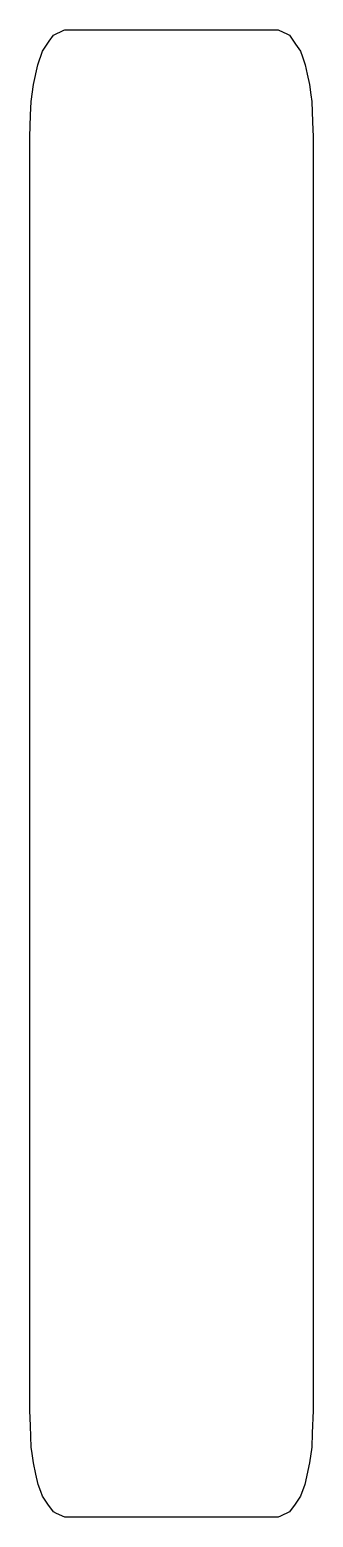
# Model space of a CAD drawing. Header units: metres. Extents: x 2.8 to 15.6, y -6.1 to 60.8.
import ezdxf

# ---------------------------------------------------------------- set-up
doc = ezdxf.new("R2010")
doc.units = ezdxf.units.M

msp = doc.modelspace()

# ---------------------------------------------------------------- linework, layer by layer
for p, q in [((3.4, 59.856), (3.699, 60.303)), ((3.699, 60.303), (3.882, 60.577)), ((3.882, 60.577), (4.351, 60.799)), ((4.351, 60.799), (4.4, 60.822)), ((4.4, 60.822), (13.218, 60.822)), ((13.218, 60.822), (14, 60.822)), ((14, 60.822), (14.418, 60.624)), ((14.418, 60.624), (14.518, 60.577)), ((14.518, 60.577), (14.785, 60.177)), ((3.177, 59.24), (3.4, 59.856)), ((14.785, 60.177), (15, 59.856)), ((15, 59.856), (15.091, 59.604)), ((15.091, 59.604), (15.223, 59.24)), ((2.986, 58.364), (3.177, 59.24)), ((15.223, 59.24), (15.313, 58.827)), ((2.887, 57.6), (2.986, 58.364)), ((15.313, 58.827), (15.414, 58.364)), ((15.414, 58.364), (15.474, 57.897)), ((2.861, 56.979), (2.887, 57.6)), ((15.474, 57.897), (15.513, 57.6)), ((15.513, 57.6), (15.552, 56.68)), ((2.818, 56), (2.861, 56.979)), ((15.552, 56.68), (15.582, 56)), ((15.552, 56.68), (15.552, 56.68)), ((2.818, 50.575), (2.818, 56)), ((15.582, 56), (15.582, 49.972)), ((2.818, 44.548), (2.818, 50.575)), ((15.582, 49.972), (15.582, 44.548)), ((2.818, 39.123), (2.818, 44.548)), ((15.582, 44.548), (15.582, 38.52)), ((2.818, 33.095), (2.818, 39.123)), ((15.582, 38.52), (15.582, 33.095)), ((2.818, 27.671), (2.818, 33.095)), ((15.582, 33.095), (15.582, 27.067)), ((2.818, 21.643), (2.818, 27.671)), ((15.582, 27.067), (15.582, 21.643)), ((2.818, 16.218), (2.818, 21.643)), ((15.582, 21.643), (15.582, 15.615)), ((2.818, 10.19), (2.818, 16.218)), ((15.582, 15.615), (15.582, 10.19)), ((2.818, 4.766), (2.818, 10.19)), ((15.582, 10.19), (15.582, 4.162)), ((2.818, -1.262), (2.818, 4.766)), ((15.582, 4.162), (15.582, -1.262)), ((2.849, -1.954), (2.818, -1.262)), ((15.582, -1.262), (15.536, -2.283)), ((2.891, -2.905), (2.849, -1.954)), ((15.536, -2.283), (15.509, -2.905)), ((2.929, -3.193), (2.891, -2.905)), ((2.986, -3.621), (2.929, -3.193)), ((15.509, -2.905), (15.414, -3.621)), ((3.098, -4.121), (2.986, -3.621)), ((15.414, -3.621), (15.196, -4.593)), ((3.204, -4.593), (3.098, -4.121)), ((3.322, -4.912), (3.204, -4.593)), ((15.196, -4.593), (15, -5.121)), ((3.4, -5.121), (3.322, -4.912)), ((3.639, -5.47), (3.4, -5.121)), ((15, -5.121), (14.76, -5.471)), ((3.882, -5.823), (3.639, -5.47)), ((4.02, -5.887), (3.882, -5.823)), ((4.4, -6.063), (4.02, -5.887)), ((14.102, -6.016), (14, -6.063)), ((14.518, -5.823), (14.102, -6.016)), ((14.76, -5.471), (14.518, -5.823)), ((6.036, -6.063), (4.4, -6.063)), ((14, -6.063), (6.036, -6.063))]:
    msp.add_line(p, q)

doc.saveas('drawing.dxf')
